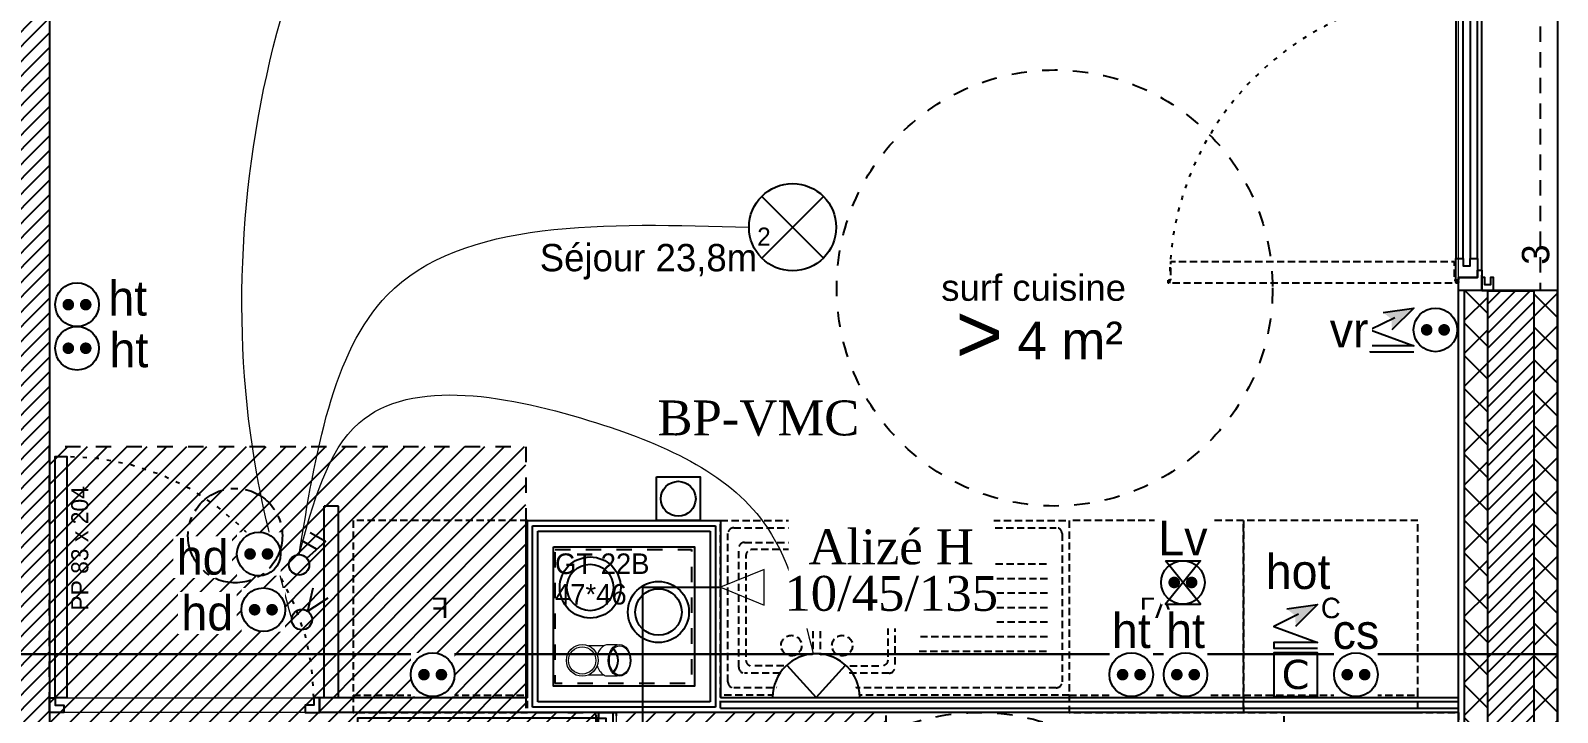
# Model space of a CAD drawing. Header units: centimetres. Extents: x -58072 to 12532, y -30603 to 6224.
# Drawn here: x 11443 to 11968, y 3497 to 3732 of the extents above; entities that cross this region are included whole.
import ezdxf

# ---------------------------------------------------------------- set-up
doc = ezdxf.new("R2010")
doc.units = ezdxf.units.CM
for name, pattern in [('ISO-03', [1.5, 0.6, -0.9]), ('prelem_euev', [2, 1.25, -0.25, 0.25, -0.25]), ('Style de ligne -11', [0.347222, 0.20828, -0.138942]), ('Style de ligne -12', [0.164042, 0.054681, -0.109361]), ('Style de ligne -13', [0.147638, 0.098425, -0.049213]), ('Style de ligne -18', [0.164042, 0.054681, -0.109361]), ('Style de ligne -5', [0.20828, 0.069425, -0.138855]), ('VW-01', [0.41656, 0.20828, -0.20828])]:
    doc.linetypes.add(name, pattern=pattern)
for name, color, linetype in [('B Faux plafonds', 252, 'Continuous'), ('B Faux plafonds_Hatch', 9, 'Continuous'), ('B GÈnÈral_Hatch', 252, 'Continuous'), ('B Général', 252, 'Continuous'), ('C ANNOTATIONS-PMR', 252, 'Style de ligne -5'), ('C ANNOTATIONS-prestations', 252, 'Continuous'), ('C ANNOTATIONS-texte', 252, 'Continuous'), ('C ANNOTATIONS-textes-numérotation gaine', 252, 'ISO-03'), ('D SURFACES-shab', 252, 'Continuous'), ('F REMPLISSAGE-vert clair', 252, 'Continuous'), ('F REMPLISSAGE-vert foncé', 252, 'Continuous'), ('prlm-CVC-CHAUFF', 4, 'Continuous'), ('prlm-EAU-CHU', 42, 'Continuous'), ('prlm-EAU-EF', 161, 'Continuous'), ('prlm-EAU-EUEV', 25, 'Continuous'), ('prlm-GT', 242, 'Continuous'), ('prlm-VMC', 93, 'Continuous')]:
    doc.layers.add(name, color=color, linetype=linetype)
doc.layers.add('prlm-ELEC-CFO', color=1, linetype='Continuous', lineweight=25)
doc.layers.add('prlm-ZEROPLOT', color=254, linetype='Continuous', plot=False)
doc.layers.get('prlm-EAU-EUEV').off()
doc.styles.add('Eurostile', font='Eurosti.TTF')
doc.styles.add('Eurostile (bold)', font='Eurostib.TTF')
doc.styles.add('Eurostile (italic)', font='Eurostib.TTF')
doc.styles.add('prlm-elec-cfo', font='comic.ttf', dxfattribs={"height": 12})
doc.styles.add('prlm-sejc', font='arial.ttf', dxfattribs={"height": 20})
doc.styles.add('prlm-vmc', font='pala.ttf', dxfattribs={"height": 14})
doc.styles.get("Standard").update_dxf_attribs({"font": 'isocp.shx', "height": 12})
pattern_1 = [(45, (0, 0), (2.4253472, -2.6458333), [])]
pattern_2 = [(135, (0, 0), (-5.656854, -5.656854), []), (225, (0, 0), (-5.656854, 5.656854), [])]
pattern_3 = [(45, (0, 0.2205), (-3.5277778, 3.3072917), [])]

# ---------------------------------------------------------------- blocks, each defined once
blk = doc.blocks.new('B 60.PF 300.220 + VR (3 vantaux)')
at = {"layer": 'B Général', "linetype": 'Continuous'}
for p, q in [((-150, 7), (-150, 17)), ((150, 7), (150, 17))]:
    blk.add_line(p, q, dxfattribs=at)
at = {"layer": 'B Général', "linetype": 'Continuous', "lineweight": 35}
for p, q in [((-150, 7), (-150, -9)), ((150, 7), (150, -9))]:
    blk.add_line(p, q, dxfattribs=at)
at = {"layer": 'B Général'}
blk.add_line((-143, 9), (47, 9), dxfattribs=at)
at = {"layer": 'B Général', "linetype": 'Style de ligne -13', "ltscale": 25.4, "flags": 128}
for points in [[(-147.5, 117), (-146.5, 117), (-146.5, 116), (-140, 116), (-140, 18.5), (-146.5, 18.5), (-146.5, 17.5), (-147.5, 17.5)], [(51.5, 115), (50.5, 115), (50.5, 116), (44, 116), (44, 18.5), (50.5, 18.5), (50.5, 17.5), (51.5, 17.5)]]:
    blk.add_lwpolyline(points, close=True, dxfattribs=at)
at = {"layer": 'B Général', "flags": 128}
for points in [[(-143, 10.5), (-143, 9), (-150, 9), (-150, 17), (-145.5, 17), (-145.5, 10.5)], [(-54.5, 18), (-139, 18), (-139, 15.5), (-54.5, 15.5)], [(-41.5, 18), (43, 18), (43, 15.5), (-41.5, 15.5)], [(56.5, 17), (56.5, 14.25), (54, 14.25), (54, 11.75), (56.5, 11.75), (56.5, 9), (47, 9), (47, 10.5), (49.5, 10.5), (49.5, 17)], [(143, 17), (56.5, 17), (56.5, 14.25), (143, 14.25)], [(145.5, 14.25), (143, 14.25), (143, 17), (150, 17), (150, 9), (143, 9), (143, 11.75), (145.5, 11.75)], [(-54.5, 13), (-139, 13), (-139, 10.5), (-54.5, 10.5)], [(-41.5, 13), (43, 13), (43, 10.5), (-41.5, 10.5)], [(145.5, 14.25), (54, 14.25), (54, 11.75), (145.5, 11.75)], [(143, 11.75), (56.5, 11.75), (56.5, 9), (143, 9)], [(-150, 9), (-150, 5), (-145.5, 5), (-145.5, 6), (-148, 6), (-148, 8), (-145.5, 8), (-145.5, 9)], [(150, 9), (150, 5), (145.5, 5), (145.5, 6), (148, 6), (148, 8), (145.5, 8), (145.5, 9)]]:
    blk.add_lwpolyline(points, close=True, dxfattribs=at)
at = {"layer": 'B Général', "linetype": 'Continuous', "flags": 128}
for points in [[(-139, 15.5), (-141.5, 15.5), (-141.5, 13), (-139, 13), (-139, 10.5), (-145.5, 10.5), (-145.5, 17), (-146.5, 17), (-146.5, 18), (-139, 18)], [(-54.5, 15.5), (-52, 15.5), (-52, 13), (-54.5, 13), (-54.5, 10.5), (-48, 10.5), (-48, 17), (-47, 17), (-47, 18), (-54.5, 18)], [(-41.5, 15.5), (-44, 15.5), (-44, 13), (-41.5, 13), (-41.5, 10.5), (-48, 10.5), (-48, 17), (-47, 17), (-47, 18), (-41.5, 18)], [(43, 15.5), (45.5, 15.5), (45.5, 13), (43, 13), (43, 10.5), (49.5, 10.5), (49.5, 17), (50.5, 17), (50.5, 18), (43, 18)]]:
    blk.add_lwpolyline(points, close=True, dxfattribs=at)
at = {"layer": 'B Général', "linetype": 'Style de ligne -11', "ltscale": 25.4, "flags": 128}
blk.add_lwpolyline([(-150, 9), (150, 9), (150, -11), (-150, -11)], close=True, dxfattribs=at)
at = {"layer": 'B Général', "flags": 128}
blk.add_lwpolyline([(150, -9), (150, -17), (-150, -17), (-150, -9)], dxfattribs=at)
at = {"layer": 'B Général'}
for centre in [(-147, 17.5), (51, 17.5)]:
    blk.add_circle(centre, 0.5, dxfattribs=at)
at = {"layer": 'B Général', "linetype": 'Style de ligne -12', "ltscale": 25.4}
for centre, start, end in [((-147, 17.5), 0.2938, 90.2879), ((51, 17.5), 94.0649, 179.7062)]:
    blk.add_arc(centre, 99, start, end, dxfattribs=at)
at = {"layer": 'B Général', "insert": (2, 4.57), "char_height": 7.056, "attachment_point": 2, "rotation": 360, "line_spacing_factor": 0.894578, "style": 'Eurostile'}
blk.add_mtext('PF + VR', dxfattribs=at)
at = {"layer": 'C ANNOTATIONS-prestations', "rotation": 360, "line_spacing_factor": 0.894578}
for s, insert, char_height, attachment_point, style in [('3', (-141.15, -4.77), 9.41, 1, 'Eurostile (bold)'), ('300x220 (3 vantaux) ', (0, -7.83), 7.0556, 2, 'Eurostile')]:
    blk.add_mtext(s, dxfattribs=dict(at, insert=insert, char_height=char_height, attachment_point=attachment_point, style=style))
blk = doc.blocks.new('B 60.Groupe-42-1')
at = {"layer": 'B Général', "linetype": 'VW-01', "ltscale": 25.4, "flags": 128}
blk.add_lwpolyline([(11623.45, 3553.3), (11670.45, 3553.3), (11670.45, 3507.3), (11623.45, 3507.3)], close=True, dxfattribs=at)
at = {"layer": 'C ANNOTATIONS-textes-numérotation gaine', "insert": (11623.45, 3551.99), "char_height": 7.056, "width": 37, "attachment_point": 1, "line_spacing_factor": 0.894578, "style": 'Eurostile'}
blk.add_mtext('GT 22B\\P47*46', dxfattribs=at)
blk = doc.blocks.new('xi.cee1')
at = {"layer": 'prlm-EAU-CHU', "color": 0, "lineweight": 13}
for p, q in [((12.09, 5.34), (8.77, 5.34)), ((7.43, 5), (2.17, 5)), ((2.17, -5), (7.43, -5)), ((8.77, -5.34), (12.09, -5.34))]:
    blk.add_line(p, q, dxfattribs=at)
for radius in [5.45, 4.69]:
    blk.add_circle((0, 0), radius, dxfattribs=at)
for centre, radius, start, end in [((8.79, 2.49), 2.86, 90.508, 118.9381), ((10.09, 0.78), 4.99, 122.4397, 169.5051), ((6.35, 0), 5.87, 317.8112, 42.1667), ((6.14, 0), 6.3, 318.9248, 41.0752), ((10.09, -0.78), 4.99, 190.4949, 237.5603), ((8.79, -2.49), 2.86, 241.0619, 269.492)]:
    blk.add_arc(centre, radius, start, end, dxfattribs=at)
for centre, major_axis, ratio in [((12.84, 0), (0, -5.44), 0.708306), ((12.94, 0), (0, -5.05), 0.707331)]:
    blk.add_ellipse(centre, major_axis=major_axis, ratio=ratio, dxfattribs=at)
blk = doc.blocks.new('xi.4m²')
at = {"color": 0}
blk.add_wipeout([(-34.54, 20.54), (34.54, 20.54), (34.54, -20.54), (-34.54, -20.54)], dxfattribs=at).dxf.layer = 'prlm-ELEC-CFO'
at = {"layer": 'prlm-ELEC-CFO', "color": 0, "attachment_point": 6, "line_spacing_factor": 0.8, "style": 'prlm-sejc'}
for s, insert, char_height in [('surf cuisine', (30.36, 8.9), 9), ('4 m²', (29.31, -9.19), 13)]:
    blk.add_mtext(s, dxfattribs=dict(at, insert=insert, char_height=char_height))
at = {"layer": 'prlm-ELEC-CFO', "color": 0, "style": 'prlm-sejc', "flags": 8}
blk.add_attdef('?', (-28.3, -16.79), '', height=20, dxfattribs=at)
blk = doc.blocks.new('xi.ECAP')
at = {"color": 0}
blk.add_wipeout([(-15, 0), (-10.13, 11.06), (0, 15), (10.13, 11.06), (15, 0)], dxfattribs=at).dxf.layer = 'prlm-ELEC-CFO'
at = {"layer": 'prlm-ELEC-CFO', "color": 0, "linetype": 'ByBlock', "lineweight": -2, "flags": 128}
blk.add_lwpolyline([(15, 0, 1), (-15, 0)], format="xyb", close=True, dxfattribs=at)
at = {"layer": 'prlm-ELEC-CFO', "color": 0}
blk.add_lwpolyline([(-10.13, 11.06), (0, 0), (10.13, 11.06)], dxfattribs=at)
blk = doc.blocks.new('xi.PTCE')
at = {"layer": 'prlm-ELEC-CFO', "color": 0}
for points in [[(-10.61, 10.61), (10.61, -10.61)], [(10.61, 10.61), (-10.61, -10.61)]]:
    blk.add_lwpolyline(points, dxfattribs=at)
at = {"layer": 'prlm-ELEC-CFO', "color": 0, "linetype": 'ByBlock'}
blk.add_circle((0, 0), 15, dxfattribs=at)
blk = doc.blocks.new('xi.VV')
at = {"layer": 'prlm-ELEC-CFO', "color": 0}
blk.add_lwpolyline([(6.95, 3.42), (0.01, -1.13), (1.91, 6.95)], dxfattribs=at)
blk.add_circle((-2, -4), 3.5, dxfattribs=at)
blk = doc.blocks.new('xi.DA')
at = {"layer": 'prlm-ELEC-CFO', "color": 0}
for points in [[(0.61, -1.67), (7.04, 4.05), (1.81, 7.01)], [(4.05, 1.39), (-1.17, 4.34)]]:
    blk.add_lwpolyline(points, dxfattribs=at)
blk.add_circle((-2, -4), 3.5, dxfattribs=at)
blk = doc.blocks.new('xi.PCHD')
at = {"color": 0, "lineweight": 5}
blk.add_wipeout([(-7.5, -7.5), (7.5, -7.5), (7.5, 7.5), (-7.5, 7.5)], dxfattribs=at).dxf.layer = 'prlm-ELEC-CFO'
at = {"layer": 'prlm-ELEC-CFO', "color": 0, "linetype": 'ByBlock', "lineweight": 5, "const_width": 2}
for points in [[(-4, 0, 1), (-2, 0, 1)], [(2, 0, 1), (4, 0, 1)]]:
    blk.add_lwpolyline(points, format="xyb", close=True, dxfattribs=at)
at = {"layer": 'prlm-ELEC-CFO', "color": 0, "linetype": 'ByBlock', "lineweight": -2}
blk.add_circle((0, 0), 7.5, dxfattribs=at)
blk = doc.blocks.new('xi.PCHT')
at = {"color": 0, "lineweight": 5}
blk.add_wipeout([(-7.5, -7.5), (7.5, -7.5), (7.5, 7.5), (-7.5, 7.5)], dxfattribs=at).dxf.layer = 'prlm-ELEC-CFO'
at = {"layer": 'prlm-ELEC-CFO', "color": 0, "linetype": 'ByBlock', "lineweight": 5, "const_width": 2}
for points in [[(-4, 0, 1), (-2, 0, 1)], [(2, 0, 1), (4, 0, 1)]]:
    blk.add_lwpolyline(points, format="xyb", close=True, dxfattribs=at)
at = {"layer": 'prlm-ELEC-CFO', "color": 0, "linetype": 'ByBlock', "lineweight": -2}
blk.add_circle((0, 0), 7.5, dxfattribs=at)
blk = doc.blocks.new('xi.PC')
at = {"color": 0, "lineweight": 5}
blk.add_wipeout([(-7.5, -7.5), (7.5, -7.5), (7.5, 7.5), (-7.5, 7.5)], dxfattribs=at).dxf.layer = 'prlm-ELEC-CFO'
at = {"layer": 'prlm-ELEC-CFO', "color": 0, "linetype": 'ByBlock', "lineweight": 5, "const_width": 2}
for points in [[(-4, 0, 1), (-2, 0, 1)], [(2, 0, 1), (4, 0, 1)]]:
    blk.add_lwpolyline(points, format="xyb", close=True, dxfattribs=at)
at = {"layer": 'prlm-ELEC-CFO', "color": 0, "linetype": 'ByBlock', "lineweight": -2}
blk.add_circle((0, 0), 7.5, dxfattribs=at)
blk = doc.blocks.new('xi.LV')
at = {"color": 0, "lineweight": 5}
blk.add_wipeout([(-7.5, -7.5), (7.5, -7.5), (7.5, 7.5), (-7.5, 7.5)], dxfattribs=at).dxf.layer = 'prlm-ELEC-CFO'
at = {"layer": 'prlm-ELEC-CFO', "color": 0, "linetype": 'ByBlock', "lineweight": 5, "const_width": 2}
for points in [[(-4, 0, 1), (-2, 0, 1)], [(2, 0, 1), (4, 0, 1)]]:
    blk.add_lwpolyline(points, format="xyb", close=True, dxfattribs=at)
at = {"layer": 'prlm-ELEC-CFO', "color": 0, "linetype": 'ByBlock', "lineweight": -2}
blk.add_circle((0, 0), 7.5, dxfattribs=at)
blk = doc.blocks.new('xi.LVrob')
at = {"layer": 'prlm-EAU-EF', "color": 0}
blk.add_lwpolyline([(-6, 7.5), (6, 7.5), (-6, -7.5), (6, -7.5)], close=True, dxfattribs=at)
blk = doc.blocks.new('xi.SF32')
at = {"layer": 'prlm-ELEC-CFO', "color": 0, "flags": 128}
blk.add_lwpolyline([(-7.5, -7.5), (7.5, -7.5), (7.5, 7.5), (-7.5, 7.5)], close=True, dxfattribs=at)
at = {"layer": 'prlm-ELEC-CFO', "color": 0, "linetype": 'ByBlock', "insert": (0, 0), "char_height": 10, "width": 11.36, "attachment_point": 5}
blk.add_mtext('{\\fVerdana|b0|i0|c0|p34;C}', dxfattribs=at)
blk = doc.blocks.new('xi.PCS')
at = {"color": 0, "lineweight": 5}
blk.add_wipeout([(-7.5, -7.5), (7.5, -7.5), (7.5, 7.5), (-7.5, 7.5)], dxfattribs=at).dxf.layer = 'prlm-ELEC-CFO'
at = {"layer": 'prlm-ELEC-CFO', "color": 0, "linetype": 'ByBlock', "lineweight": 5, "const_width": 2}
for points in [[(-4, 0, 1), (-2, 0, 1)], [(2, 0, 1), (4, 0, 1)]]:
    blk.add_lwpolyline(points, format="xyb", close=True, dxfattribs=at)
at = {"layer": 'prlm-ELEC-CFO', "color": 0, "linetype": 'ByBlock', "lineweight": -2}
blk.add_circle((0, 0), 7.5, dxfattribs=at)
blk = doc.blocks.new('xi.VR')
at = {"layer": 'prlm-ELEC-CFO', "lineweight": 5}
blk.add_hatch(color=0, dxfattribs=at).paths.add_polyline_path([(-3, 6), (-0.1, 3.7), (0, 0), (7.5, 7.5)])
at = {"layer": 'prlm-ELEC-CFO', "color": 0}
for points in [[(-3, 6), (7.5, 7.5), (0, 0)], [(0.95, 4.23), (-7.5, 0), (7.5, -5.5), (-7.5, -5.5), (-7.5, -7.5), (7.5, -7.5)]]:
    blk.add_lwpolyline(points, dxfattribs=at)
blk = doc.blocks.new('xi.hot')
at = {"layer": 'prlm-ELEC-CFO', "lineweight": 5}
blk.add_hatch(color=0, dxfattribs=at).paths.add_polyline_path([(-3, 6), (-0.1, 3.7), (0, 0), (7.5, 7.5)])
at = {"layer": 'prlm-ELEC-CFO', "color": 0}
for points in [[(-3, 6), (7.5, 7.5), (0, 0)], [(0.95, 4.23), (-7.5, 0), (7.5, -5.5), (-7.5, -5.5), (-7.5, -7.5), (7.5, -7.5)]]:
    blk.add_lwpolyline(points, dxfattribs=at)
blk = doc.blocks.new('xi.vp125')
at = {"layer": 'prlm-ZEROPLOT', "linetype": 'prelem_euev', "ltscale": 10}
blk.add_circle((0, 0), 16.24, dxfattribs=at)
blk = doc.blocks.new('xi.be')
at = {"layer": 'prlm-VMC', "color": 0, "linetype": 'ByBlock', "lineweight": 5, "flags": 128}
blk.add_lwpolyline([(-6.17, -15), (6.17, -15), (0, 0)], close=True, dxfattribs=at)
at = {"layer": 'prlm-VMC', "color": 0, "linetype": 'ByBlock', "lineweight": 5}
blk.add_solid([(0, -1), (5.17, -14), (-5.17, -14), (0, -1)], dxfattribs=at)
blk = doc.blocks.new('xi.bp-vmc-cui')
at = {"layer": 'prlm-VMC', "color": 0, "linetype": 'ByBlock', "lineweight": -2, "flags": 128}
blk.add_lwpolyline([(-7.5, 7.5), (7.5, 7.5), (7.5, -7.5), (-7.5, -7.5)], close=True, dxfattribs=at)
at = {"layer": 'prlm-VMC', "color": 0, "linetype": 'ByBlock', "lineweight": -2}
blk.add_circle((0, 0), 6, dxfattribs=at)
blk = doc.blocks.new('B 60.Lave Vaisselle')
at = {"layer": 'B Général', "linetype": 'Style de ligne -13', "ltscale": 25.4, "flags": 128}
blk.add_lwpolyline([(-30, 30), (-30, 36), (30, 36), (30, 30)], dxfattribs=at)
blk.add_lwpolyline([(-30, 30), (30, 30), (30, -30), (-30, -30)], close=True, dxfattribs=at)
at = {"layer": 'B Général', "insert": (0, 0), "char_height": 7.056, "attachment_point": 5, "line_spacing_factor": 0.894578, "style": 'Eurostile'}
blk.add_mtext('LV', dxfattribs=at)
blk = doc.blocks.new('B 60.Frigo')
at = {"layer": 'B Général', "linetype": 'Style de ligne -13', "ltscale": 25.4, "flags": 128}
blk.add_lwpolyline([(-30, 30), (30, 30), (30, -30), (-30, -30)], close=True, dxfattribs=at)
blk.add_lwpolyline([(30, -30), (30, -36), (-30, -36), (-30, -30)], dxfattribs=at)
at = {"layer": 'B Général', "insert": (0, 0), "char_height": 7.06, "attachment_point": 5, "line_spacing_factor": 0.894578, "style": 'Eurostile'}
blk.add_mtext('F', dxfattribs=at)
blk = doc.blocks.new('B 60.Cuisson')
at = {"layer": 'B Général', "linetype": 'Style de ligne -13', "ltscale": 25.4, "flags": 128}
blk.add_lwpolyline([(-30, 30), (-30, 36), (30, 36), (30, 30)], dxfattribs=at)
blk.add_lwpolyline([(-30, 30), (30, 30), (30, -30), (-30, -30)], close=True, dxfattribs=at)
at = {"layer": 'B Général', "insert": (0, 0), "char_height": 7.06, "attachment_point": 5, "line_spacing_factor": 0.894578, "style": 'Eurostile'}
blk.add_mtext('C', dxfattribs=at)
blk = doc.blocks.new('B 60.Evier 120.60 T3 et +')
at = {"layer": 'B Général', "linetype": 'Style de ligne -13', "ltscale": 25.4}
for p, q in [((-57.5, -55.5), (-57.5, -4.5)), ((-55.5, -2.5), (55.5, -2.5)), ((57.5, -4.5), (57.5, -55.5)), ((0, -50.5), (0, -9.53)), ((2, -7.53), (51.79, -7.53)), ((18.98, -10), (18.98, -10)), ((53.79, -9.53), (53.79, -50.5)), ((-52.12, -15), (-7.88, -15)), ((-52.5, -20), (-7.5, -20)), ((-52.5, -25), (-7.5, -25)), ((-52.5, -30), (-7.5, -30)), ((-52.5, -35), (-7.5, -35)), ((-52.5, -40), (-7.5, -40)), ((-52.12, -45), (-7.88, -45)), ((25.65, -43.33), (25.65, -43.33)), ((51.79, -52.5), (2, -52.5)), ((9.17, -50), (9.17, -50)), ((55.5, -57.5), (-55.5, -57.5))]:
    blk.add_line(p, q, dxfattribs=at)
at = {"layer": 'B Général', "linetype": 'Style de ligne -13', "ltscale": 25.4, "flags": 128}
blk.add_lwpolyline([(-60, 0), (-60, 6), (60, 6), (60, 0)], dxfattribs=at)
blk.add_lwpolyline([(-60, 0), (60, 0), (60, -60), (-60, -60)], close=True, dxfattribs=at)
for points in [[(25.65, -12), (25.65, -48, -0.414212), (23.65, -50), (4.5, -50, -0.198914), (3.09, -49.41, -0.198914), (2.5, -48), (2.5, -12, -0.414214), (4.5, -10)], [(25.65, -12, 0.414212), (23.65, -10), (4.45, -10)], [(28.15, -12), (28.15, -48, 0.414212), (30.15, -50), (49.29, -50, 0.198914), (50.71, -49.41, 0.198914), (51.29, -48), (51.29, -12, 0.414214), (49.29, -10)], [(28.15, -12, -0.414212), (30.15, -10), (49.34, -10)]]:
    blk.add_lwpolyline(points, format="xyb", dxfattribs=at)
at = {"layer": 'B Général', "linetype": 'Style de ligne -13', "ltscale": 25.4}
for centre, start, end in [((-55.5, -4.5), 90, 180), ((55.5, -4.5), 0, 90), ((2, -9.53), 90, 180), ((51.79, -9.53), 0, 90), ((2, -50.5), 180, 270), ((51.79, -50.5), 270, 0), ((-55.5, -55.5), 180, 270), ((55.5, -55.5), 270, 0)]:
    blk.add_arc(centre, 2, start, end, dxfattribs=at)
for centre in [(18.15, -17), (35.65, -17)]:
    blk.add_ellipse(centre, major_axis=(3.54, 0), ratio=1, dxfattribs=at)
blk = doc.blocks.new('B 60.Groupe-22-1')
at = {"layer": 'B Général', "linetype": 'Style de ligne -13', "ltscale": 25.4, "flags": 128}
blk.add_lwpolyline([(11874.45, 3497.3), (11934.45, 3497.3), (11934.45, 3437.3), (11874.45, 3437.3)], close=True, dxfattribs=at)
at = {"layer": 'B Général', "insert": (11904.98, 3449.86), "char_height": 7.056, "attachment_point": 5, "line_spacing_factor": 0.894578, "style": 'Eurostile'}
blk.add_mtext('LL', dxfattribs=at)
blk = doc.blocks.new('B 60.Rond 150_PMR')
at = {"layer": 'B Général', "linetype": 'VW-01', "ltscale": 25.4}
blk.add_circle((0, 0), 75, dxfattribs=at)
at = {"layer": 'B Général', "insert": (-61.5, 0), "char_height": 7.056, "attachment_point": 5, "rotation": 90, "line_spacing_factor": 0.894578, "style": 'Eurostile (italic)'}
blk.add_mtext('Ø 150 PMR', dxfattribs=at)
blk = doc.blocks.new('B 60.PP 80')
at = {"layer": 'B Général', "flags": 128}
blk.add_lwpolyline([(-43, 2.5), (-43, 85.5), (-39, 85.5), (-39, 2.5)], close=True, dxfattribs=at)
at = {"layer": 'B Général', "linetype": 'Style de ligne -18', "ltscale": 25.4, "flags": 128}
blk.add_lwpolyline([(46, 2.5), (45.27, 13.33), (43.1, 23.98), (39.53, 34.26), (34.61, 44), (28.44, 53.03), (21.1, 61.19), (12.74, 68.35), (3.5, 74.38), (-6.47, 79.18), (-17, 82.67), (-27.91, 84.79), (-39, 85.5)], dxfattribs=at)
at = {"layer": 'B Général', "linetype": 'Continuous', "flags": 128}
for points in [[(-45, 2.5), (-43, 2.5), (-43, 0), (-40, 0), (-40, -2.5), (-45, -2.5)], [(48, 2.5), (46, 2.5), (46, 0), (43, 0), (43, -2.5), (48, -2.5), (48, -2.5), (48, -2.5), (48, 1.79), (48, 1.79)]]:
    blk.add_lwpolyline(points, close=True, dxfattribs=at)
at = {"layer": 'C ANNOTATIONS-prestations', "insert": (-37.5, 32.5), "char_height": 5.8796, "attachment_point": 1, "rotation": 90, "line_spacing_factor": 0.894578, "style": 'Eurostile'}
blk.add_mtext('PP 83 x 204', dxfattribs=at)

msp = doc.modelspace()

# ---------------------------------------------------------------- hatches: boundary and pattern name
at = {"layer": 'B Faux plafonds_Hatch', "linetype": 'Continuous'}
h = msp.add_hatch(dxfattribs=at)
h.set_pattern_fill('F_P__SOFFITE', color=256, style=0, pattern_type=2)
h.set_pattern_definition(pattern_3)
h.paths.add_polyline_path([(11570.445, 3390.5), (11570.445, 3355.5), (11637.445, 3355.5), (11637.445, 3265.389), (11449.443, 3265.389), (11449.443, 3588.784), (11613.45, 3588.784), (11613.45, 3497.299), (11637.586, 3497.299), (11637.586, 3390.5)])
h = msp.add_hatch(dxfattribs=at)
h.set_pattern_fill('F_P__SOFFITE', color=256, style=0, pattern_type=2)
h.set_pattern_definition(pattern_3)
h.paths.add_polyline_path([(11737.446, 3353.389), (11737.446, 3497.299), (11644.445, 3497.299), (11644.445, 3353.389)])
at = {"layer": 'B GÈnÈral_Hatch', "linetype": 'Continuous'}
h = msp.add_hatch(dxfattribs=at)
h.set_pattern_fill('50_BETON', color=256, style=0, pattern_type=2)
h.set_pattern_definition(pattern_1)
h.paths.add_polyline_path([(11449.443, 4152.311), (11431.443, 4152.311), (11431.443, 3368.489), (11449.443, 3368.489)])
h = msp.add_hatch(dxfattribs=at)
h.set_pattern_fill('02_ISOLANT', color=256, angle=90, style=0, pattern_type=2)
h.set_pattern_definition(pattern_2)
h.paths.add_polyline_path([(11936.445, 3142.434), (11944.445, 3142.434), (11944.445, 3642.434), (11936.445, 3642.434)])
h = msp.add_hatch(dxfattribs=at)
h.set_pattern_fill('50_BETON', color=256, style=0, pattern_type=2)
h.set_pattern_definition(pattern_1)
h.paths.add_polyline_path([(11944.445, 3142.434), (11960.445, 3142.434), (11960.445, 3642.434), (11944.445, 3642.434)])
h = msp.add_hatch(dxfattribs=at)
h.set_pattern_fill('02_ISOLANT', color=256, angle=90, style=0, pattern_type=2)
h.set_pattern_definition(pattern_2)
h.paths.add_polyline_path([(11960.445, 3142.434), (11968.445, 3142.434), (11968.445, 3642.434), (11960.445, 3642.434)])

# ---------------------------------------------------------------- linework, layer by layer
at = {"layer": 'B Faux plafonds', "linetype": 'VW-01', "ltscale": 25.4, "flags": 128}
for points in [[(11570.445, 3390.5), (11570.445, 3355.5), (11637.445, 3355.5), (11637.445, 3265.389), (11449.443, 3265.389), (11449.443, 3588.784), (11613.45, 3588.784), (11613.45, 3497.299), (11637.586, 3497.299), (11637.586, 3390.5)], [(11737.446, 3353.389), (11737.446, 3497.299), (11644.445, 3497.299), (11644.445, 3353.389)]]:
    msp.add_lwpolyline(points, close=True, dxfattribs=at)
at = {"layer": 'B Général', "linetype": 'Continuous', "lineweight": 18}
for p, q in [((11449.443, 4065.389), (11449.443, 3368.489)), ((11944.445, 3142.434), (11944.445, 3642.434)), ((11960.445, 3142.434), (11960.445, 3642.434))]:
    msp.add_line(p, q, dxfattribs=at)
at = {"layer": 'B Général', "linetype": 'Continuous'}
for p, q in [((11449.443, 4065.389), (11449.443, 3368.489)), ((11934.445, 3142.434), (11934.445, 3642.434)), ((11968.445, 3642.434), (11934.445, 3642.434)), ((11934.445, 3142.434), (11934.445, 3642.434)), ((11936.445, 3142.434), (11936.445, 3642.434)), ((11936.445, 3142.434), (11936.445, 3642.434)), ((11944.445, 3142.434), (11944.445, 3642.434)), ((11960.445, 3142.434), (11960.445, 3642.434)), ((11968.445, 3142.434), (11968.445, 3642.434)), ((11968.445, 3142.434), (11968.445, 3642.434)), ((11543.95, 3502.299), (11543.95, 3568.299)), ((11548.95, 3568.299), (11543.95, 3568.299)), ((11543.95, 3502.299), (11543.95, 3568.299)), ((11548.95, 3502.299), (11548.95, 3568.299)), ((11548.95, 3502.299), (11548.95, 3568.299)), ((11613.95, 3502.299), (11613.95, 3563.299)), ((11613.95, 3563.299), (11680.45, 3563.299)), ((11680.45, 3563.299), (11680.45, 3502.299)), ((11622.95, 3506.299), (11622.95, 3554.299)), ((11622.95, 3554.299), (11671.45, 3554.299)), ((11671.45, 3554.299), (11671.45, 3506.299)), ((11671.45, 3506.299), (11622.95, 3506.299)), ((11449.443, 3502.299), (11449.443, 3497.299)), ((11613.95, 3502.299), (11542.443, 3502.299)), ((11542.443, 3502.299), (11542.443, 3497.299)), ((11543.95, 3502.299), (11542.443, 3502.299)), ((11613.95, 3502.299), (11548.95, 3502.299)), ((11934.45, 3502.299), (11680.45, 3502.299)), ((11613.95, 3497.299), (11542.443, 3497.299)), ((11613.95, 3497.299), (11542.443, 3497.299)), ((11680.45, 3497.299), (11613.95, 3497.299)), ((11637.445, 3497.299), (11644.445, 3497.299)), ((11934.45, 3497.299), (11680.45, 3497.299))]:
    msp.add_line(p, q, dxfattribs=at)
at = {"layer": 'B Général', "linetype": 'VW-01', "ltscale": 25.4}
msp.add_circle((11795.412, 3643.299), 75, dxfattribs=at)
at = {"layer": 'D SURFACES-shab', "lineweight": 18, "flags": 128}
for points in [[(11549.445, 4065.389), (11549.445, 3751.389), (11449.441, 3751.389), (11449.446, 3502.299), (11613.45, 3502.299), (11613.45, 3563.299), (11680.45, 3563.299), (11680.45, 3502.299), (11934.45, 3502.299), (11934.445, 4065.389)], [(11449.443, 3497.299), (11449.443, 3265.389), (11637.445, 3265.444), (11637.445, 3355.556), (11570.445, 3355.5), (11570.445, 3390.5), (11637.445, 3390.5), (11637.445, 3497.299)]]:
    msp.add_lwpolyline(points, close=True, dxfattribs=at)
at = {"layer": 'D SURFACES-shab', "linetype": 'Continuous', "lineweight": 18, "flags": 128}
msp.add_lwpolyline([(11644.445, 3497.299), (11644.446, 3353.389), (11739.441, 3353.389), (11739.441, 3265.388), (11934.445, 3265.389), (11934.445, 3497.299)], close=True, dxfattribs=at)
at = {"layer": 'F REMPLISSAGE-vert clair'}
for p, q in [((11615.75, 3499.099), (11615.75, 3561.499)), ((11615.75, 3561.499), (11678.65, 3561.499)), ((11617.55, 3500.899), (11617.55, 3559.699)), ((11617.55, 3500.899), (11617.55, 3559.699)), ((11617.55, 3559.699), (11676.85, 3559.699)), ((11617.55, 3559.699), (11676.85, 3559.699)), ((11676.85, 3559.699), (11676.85, 3500.899)), ((11676.85, 3559.699), (11676.85, 3500.899)), ((11678.65, 3561.499), (11678.65, 3499.099)), ((11676.85, 3500.899), (11617.55, 3500.899)), ((11676.85, 3500.899), (11617.55, 3500.899)), ((11934.45, 3500.999), (11680.45, 3500.999)), ((11678.65, 3499.099), (11615.75, 3499.099)), ((11934.45, 3498.599), (11680.45, 3498.599))]:
    msp.add_line(p, q, dxfattribs=at)
at = {"layer": 'F REMPLISSAGE-vert clair', "linetype": 'Continuous'}
for p, q in [((11622.95, 3506.299), (11622.95, 3554.299)), ((11622.95, 3554.299), (11671.45, 3554.299)), ((11671.45, 3554.299), (11671.45, 3506.299)), ((11671.45, 3506.299), (11622.95, 3506.299))]:
    msp.add_line(p, q, dxfattribs=at)
at = {"layer": 'F REMPLISSAGE-vert foncé', "linetype": 'Continuous'}
for p, q in [((11613.95, 3502.299), (11613.95, 3563.299)), ((11613.95, 3563.299), (11680.45, 3563.299)), ((11680.45, 3563.299), (11680.45, 3502.299)), ((11934.45, 3502.299), (11680.45, 3502.299)), ((11680.45, 3497.299), (11613.95, 3497.299)), ((11934.45, 3497.299), (11680.45, 3497.299))]:
    msp.add_line(p, q, dxfattribs=at)
at = {"layer": 'F REMPLISSAGE-vert foncé'}
for p, q in [((11615.75, 3499.099), (11615.75, 3561.499)), ((11615.75, 3561.499), (11678.65, 3561.499)), ((11678.65, 3561.499), (11678.65, 3499.099)), ((11934.45, 3500.999), (11680.45, 3500.999)), ((11678.65, 3499.099), (11615.75, 3499.099)), ((11934.45, 3498.599), (11680.45, 3498.599))]:
    msp.add_line(p, q, dxfattribs=at)
at = {"layer": 'prlm-CVC-CHAUFF', "ltscale": 25}
for centre, radius in [((11635.552, 3540.277), 10.5), ((11635.552, 3540.277), 8), ((11659.048, 3531.837), 10.5), ((11659.048, 3531.837), 8)]:
    msp.add_circle(centre, radius, dxfattribs=at)
at = {"layer": 'prlm-ELEC-CFO', "lineweight": 13}
for points in [[(11532.828, 3529.485), (11520.833, 3579.342), (11606.014, 3867.945), (11694.324, 3925.82)], [(11535.366, 3551.569), (11565.726, 3640.861), (11690.22, 3664.193)]]:
    msp.add_spline(points, degree=3, dxfattribs=at)
at = {"layer": 'prlm-GT'}
msp.add_lwpolyline([(11622.95, 3554.299), (11671.45, 3554.299), (11671.45, 3506.299), (11622.95, 3506.299)], close=True, dxfattribs=at)
at = {"layer": 'prlm-ZEROPLOT'}
for points in [[(10859.388, 4917.389), (11968.445, 4917.389), (11968.445, 3517.389), (10859.388, 3517.389)], [(10820.388, 3517.389), (11968.445, 3517.389), (11968.445, 2312.491), (10820.388, 2312.491)]]:
    msp.add_lwpolyline(points, close=True, dxfattribs=at)

# ---------------------------------------------------------------- block references
at = {"layer": 'B Général'}
for name, p, rotation in [('B 60.PF 300.220 + VR (3 vantaux)', (11951.445, 3792.434), 90), ('B 60.Evier 120.60 T3 et +', (11740.45, 3503.299), 180)]:
    msp.add_blockref(name, p, dxfattribs=dict(at, rotation=rotation))
for name, p in [('B 60.PP 80', (11494.443, 3499.799)), ('B 60.Groupe-22-1', (0, 0))]:
    msp.add_blockref(name, p, dxfattribs=at)
at = {"layer": 'B Général', "xscale": -1}
msp.add_blockref('B 60.Frigo', (11583.95, 3533.299), dxfattribs=at)
for name, p, rotation in [('B 60.Lave Vaisselle', (11830.45, 3533.299), 180), ('B 60.Cuisson', (11890.445, 3533.299), 180), ('B 60.PP 80', (11640.945, 3452.299), 90)]:
    msp.add_blockref(name, p, dxfattribs=dict(at, rotation=rotation))
at = {"layer": 'C ANNOTATIONS-PMR', "ltscale": 25.4, "rotation": 90}
msp.add_blockref('B 60.Rond 150_PMR', (11769.353, 3422.302), dxfattribs=at)
at = {"layer": 'C ANNOTATIONS-textes-numérotation gaine'}
msp.add_blockref('B 60.Groupe-42-1', (0, 0), dxfattribs=at)
at = {"layer": 'prlm-EAU-CHU', "ltscale": 50}
msp.add_blockref('xi.cee1', (11632.803, 3515.193), dxfattribs=at)
at = {"layer": 'prlm-ELEC-CFO'}
for name, p in [('xi.PTCE', (11705.22, 3664.193)), ('xi.DA', (11537.366, 3552.069)), ('xi.VV', (11538.318, 3533.222)), ('xi.hot', (11878.335, 3526.883)), ('xi.SF32', (11878.309, 3510.299))]:
    msp.add_blockref(name, p, dxfattribs=at)
at = {"layer": 'prlm-VMC'}
msp.add_blockref('xi.bp-vmc-cui', (11665.858, 3570.799), dxfattribs=at)
at = {"layer": 'prlm-VMC', "ltscale": 50, "rotation": 90.00000000002774}
msp.add_blockref('xi.be', (11680.45, 3540.34), dxfattribs=at)

# ---------------------------------------------------------------- texts
at = {"layer": 'C ANNOTATIONS-texte', "insert": (11618.196, 3664.089), "char_height": 9.40741, "width": 105.06221, "attachment_point": 1, "line_spacing_factor": 0.894578, "style": 'Eurostile'}
msp.add_mtext('Séjour 23,8m{\\H0.6667x;\\S2^ ;}', dxfattribs=at)
at = {"layer": 'prlm-VMC', "insert": (11658.692, 3604.604), "char_height": 12, "attachment_point": 1, "style": 'prlm-vmc'}
msp.add_mtext_dynamic_manual_height_columns('BP-VMC', width=101.12978, gutter_width=50, heights=[0], dxfattribs=at)

# ---------------------------------------------------------------- next in the draw order: block references
at = {"layer": 'prlm-ELEC-CFO'}
msp.add_blockref('xi.4m²', (11789.59, 3634.424), dxfattribs=at).add_auto_attribs({'?': '>'})
for name, p in [('xi.PCHT', (11458.943, 3637.563)), ('xi.PC', (11926.445, 3628.891)), ('xi.PCHD', (11521.494, 3551.802)), ('xi.PCHD', (11523.063, 3532.631)), ('xi.ECAP', (11713.348, 3502.49)), ('xi.PCHT', (11821.788, 3510.299)), ('xi.PCHT', (11840.45, 3510.299)), ('xi.PCS', (11899.095, 3510.299))]:
    msp.add_blockref(name, p, dxfattribs=at)

# ---------------------------------------------------------------- next in the draw order: texts
at = {"layer": 'prlm-ELEC-CFO', "lineweight": 20, "insert": (11879.178, 3551.749), "char_height": 12, "attachment_point": 2, "line_spacing_factor": 0.8, "style": 'prlm-elec-cfo', "bg_fill": 3, "box_fill_scale": 0.95, "bg_fill_color": 256, "bg_fill_transparency": 0}
msp.add_mtext('hot', dxfattribs=at)

# ---------------------------------------------------------------- next in the draw order: linework, layer by layer
at = {"layer": 'prlm-ELEC-CFO', "lineweight": 13}
msp.add_spline([(11535.366, 3551.569), (11556, 3596.899), (11637.781, 3596.899), (11696.525, 3560.799), (11712.303, 3517.453)], degree=3, dxfattribs=at)
at = {"layer": 'prlm-VMC', "ltscale": 50}
msp.add_lwpolyline([(11703.031, 3295.63), (11653.646, 3295.63), (11653.646, 3540.34), (11680.45, 3540.34)], dxfattribs=at)

# ---------------------------------------------------------------- next in the draw order: block references
at = {"layer": 'prlm-ELEC-CFO'}
msp.add_blockref('xi.VR', (11911.474, 3628.856), dxfattribs=at)

# ---------------------------------------------------------------- next in the draw order: texts
at = {"layer": 'prlm-ELEC-CFO', "lineweight": 20, "char_height": 12, "attachment_point": 5, "line_spacing_factor": 0.8, "style": 'prlm-elec-cfo', "bg_fill": 3, "box_fill_scale": 1.1, "bg_fill_color": 256, "bg_fill_transparency": 0}
for s, insert in [('ht', (11476.389, 3639.726)), ('hd', (11502.193, 3550.605)), ('hd', (11503.762, 3531.434)), ('ht', (11821.788, 3525.375)), ('ht', (11840.45, 3525.375)), ('cs', (11899.095, 3525.044))]:
    msp.add_mtext(s, dxfattribs=dict(at, insert=insert))

# ---------------------------------------------------------------- next in the draw order: block references
at = {"layer": 'prlm-EAU-EUEV'}
msp.add_blockref('xi.vp125', (11513.365, 3558.107), dxfattribs=at)
at = {"layer": 'prlm-ELEC-CFO'}
for name, p in [('xi.PCHT', (11458.943, 3622.563)), ('xi.LV', (11839.546, 3542.003)), ('xi.PC', (11581.343, 3510.299))]:
    msp.add_blockref(name, p, dxfattribs=at)

# ---------------------------------------------------------------- next in the draw order: texts
at = {"layer": 'prlm-ELEC-CFO', "lineweight": 20, "insert": (11896.757, 3628.856), "char_height": 12, "attachment_point": 5, "line_spacing_factor": 0.8, "style": 'prlm-elec-cfo', "bg_fill": 3, "box_fill_scale": 1.1, "bg_fill_color": 256, "bg_fill_transparency": 0}
msp.add_mtext('vr', dxfattribs=at)
at = {"layer": 'prlm-VMC', "ltscale": 25, "insert": (11739.162, 3546.17), "char_height": 12, "width": 58.61474, "attachment_point": 5, "line_spacing_factor": 0.8, "style": 'prlm-vmc', "bg_fill": 2}
msp.add_mtext('Alizé H 10/45/135', dxfattribs=at)

# ---------------------------------------------------------------- next in the draw order: texts
at = {"layer": 'prlm-ELEC-CFO', "lineweight": 20, "char_height": 12, "attachment_point": 5, "line_spacing_factor": 0.8, "style": 'prlm-elec-cfo', "bg_fill": 3, "box_fill_scale": 1.1, "bg_fill_color": 256, "bg_fill_transparency": 0}
for s, insert in [('ht', (11476.812, 3621.954)), ('Lv', (11839.546, 3557.285))]:
    msp.add_mtext(s, dxfattribs=dict(at, insert=insert))

# ---------------------------------------------------------------- next in the draw order: texts
at = {"layer": 'prlm-EAU-EF', "lineweight": 20, "insert": (11839.546, 3557.285), "char_height": 12, "attachment_point": 5, "line_spacing_factor": 0.8, "style": 'prlm-elec-cfo', "bg_fill": 3, "box_fill_scale": 1.1, "bg_fill_color": 256, "bg_fill_transparency": 0}
msp.add_mtext('Lv', dxfattribs=at)

# ---------------------------------------------------------------- next in the draw order: block references
at = {"layer": 'prlm-EAU-EF'}
msp.add_blockref('xi.LVrob', (11839.546, 3542.003), dxfattribs=at)

doc.saveas('drawing.dxf')
